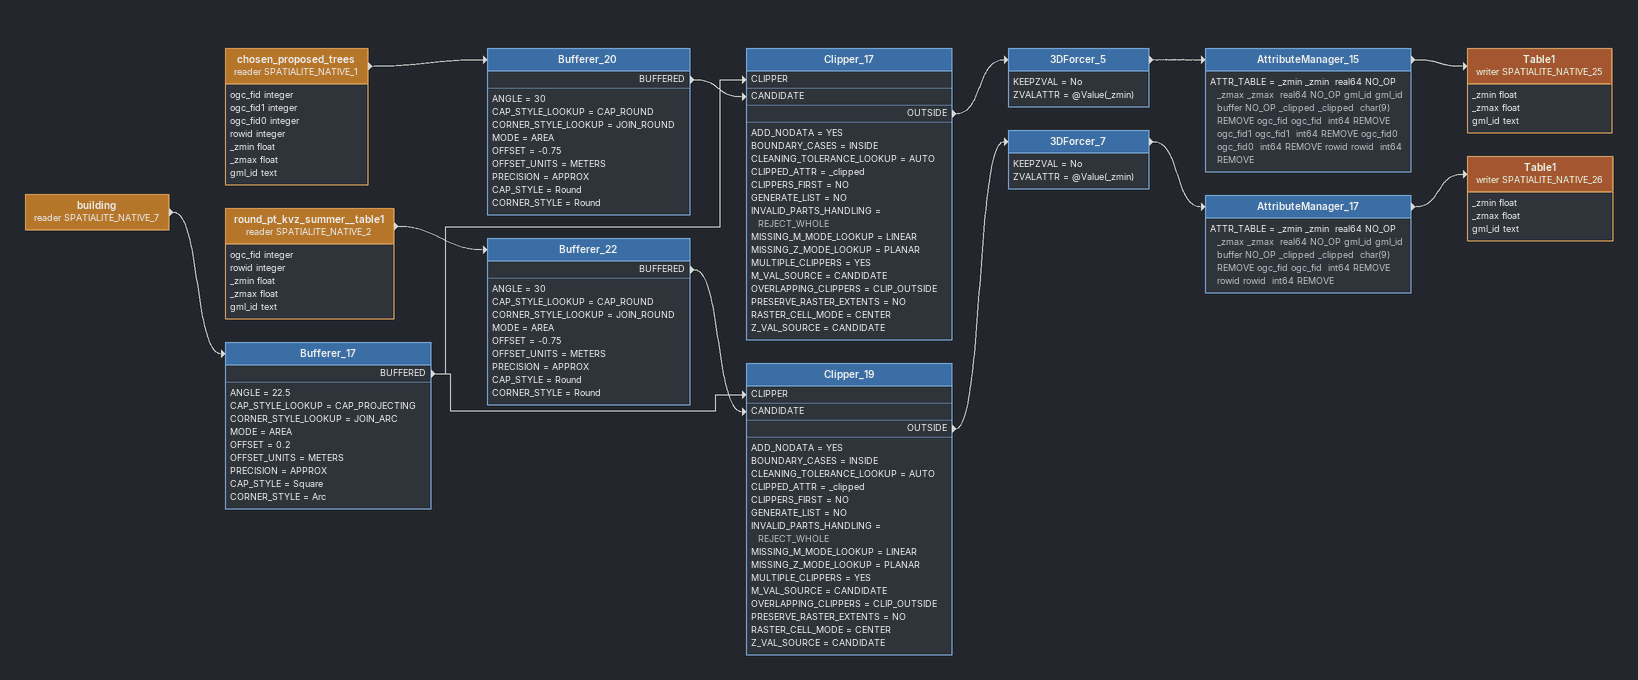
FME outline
building (reader SPATIALITE_NATIVE_7)
    -> Bufferer_17
Bufferer_17
    ANGLE = 22.5
    CAP_STYLE_LOOKUP = CAP_PROJECTING
    CORNER_STYLE_LOOKUP = JOIN_ARC
    MODE = AREA
    OFFSET = 0.2
    OFFSET_UNITS = METERS
    PRECISION = APPROX
    CAP_STYLE = Square
    CORNER_STYLE = Arc
    BUFFERED -> Clipper_17 [CLIPPER]
    BUFFERED -> Clipper_19 [CLIPPER]
round_pt_kvz_summer__table1 (reader SPATIALITE_NATIVE_2)
    attributes: ogc_fid integer, rowid integer, _zmin float, _zmax float, gml_id text
    -> Bufferer_22
Bufferer_22
    ANGLE = 30
    CAP_STYLE_LOOKUP = CAP_ROUND
    CORNER_STYLE_LOOKUP = JOIN_ROUND
    MODE = AREA
    OFFSET = -0.75
    OFFSET_UNITS = METERS
    PRECISION = APPROX
    CAP_STYLE = Round
    CORNER_STYLE = Round
    BUFFERED -> Clipper_19 [CANDIDATE]
Clipper_19
    ADD_NODATA = YES
    BOUNDARY_CASES = INSIDE
    CLEANING_TOLERANCE_LOOKUP = AUTO
    CLIPPED_ATTR = _clipped
    CLIPPERS_FIRST = NO
    GENERATE_LIST = NO
    INVALID_PARTS_HANDLING = REJECT_WHOLE
    MISSING_M_MODE_LOOKUP = LINEAR
    MISSING_Z_MODE_LOOKUP = PLANAR
    MULTIPLE_CLIPPERS = YES
    M_VAL_SOURCE = CANDIDATE
    OVERLAPPING_CLIPPERS = CLIP_OUTSIDE
    PRESERVE_RASTER_EXTENTS = NO
    RASTER_CELL_MODE = CENTER
    Z_VAL_SOURCE = CANDIDATE
    OUTSIDE -> 3DForcer_7
3DForcer_7
    KEEPZVAL = No
    ZVALATTR = @Value(_zmin)
    -> AttributeManager_17
AttributeManager_17
    ATTR_TABLE = _zmin _zmin  real64 NO_OP _zmax _zmax  real64 NO_OP gml_id gml_id  buffer NO_OP _clipped _clipped  char(9) REMOVE ogc_fid ogc_fid  int64 REMOVE rowid rowid  int64 REMOVE
    -> Table1 (writer SPATIALITE_NATIVE_26)
Table1 (writer SPATIALITE_NATIVE_26)
    attributes: _zmin float, _zmax float, gml_id text
chosen_proposed_trees (reader SPATIALITE_NATIVE_1)
    attributes: ogc_fid integer, ogc_fid1 integer, ogc_fid0 integer, rowid integer, _zmin float, _zmax float, gml_id text
    -> Bufferer_20
Bufferer_20
    ANGLE = 30
    CAP_STYLE_LOOKUP = CAP_ROUND
    CORNER_STYLE_LOOKUP = JOIN_ROUND
    MODE = AREA
    OFFSET = -0.75
    OFFSET_UNITS = METERS
    PRECISION = APPROX
    CAP_STYLE = Round
    CORNER_STYLE = Round
    BUFFERED -> Clipper_17 [CANDIDATE]
Clipper_17
    ADD_NODATA = YES
    BOUNDARY_CASES = INSIDE
    CLEANING_TOLERANCE_LOOKUP = AUTO
    CLIPPED_ATTR = _clipped
    CLIPPERS_FIRST = NO
    GENERATE_LIST = NO
    INVALID_PARTS_HANDLING = REJECT_WHOLE
    MISSING_M_MODE_LOOKUP = LINEAR
    MISSING_Z_MODE_LOOKUP = PLANAR
    MULTIPLE_CLIPPERS = YES
    M_VAL_SOURCE = CANDIDATE
    OVERLAPPING_CLIPPERS = CLIP_OUTSIDE
    PRESERVE_RASTER_EXTENTS = NO
    RASTER_CELL_MODE = CENTER
    Z_VAL_SOURCE = CANDIDATE
    OUTSIDE -> 3DForcer_5
3DForcer_5
    KEEPZVAL = No
    ZVALATTR = @Value(_zmin)
    -> AttributeManager_15
AttributeManager_15
    ATTR_TABLE = _zmin _zmin  real64 NO_OP _zmax _zmax  real64 NO_OP gml_id gml_id  buffer NO_OP _clipped _clipped  char(9) REMOVE ogc_fid ogc_fid  int64 REMOVE ogc_fid1 ogc_fid1  int64 REMOVE ogc_fid0 ogc_fid0  int64 REMOVE rowid rowid  int64 REMOVE
    -> Table1 (writer SPATIALITE_NATIVE_25)
Table1 (writer SPATIALITE_NATIVE_25)
    attributes: _zmin float, _zmax float, gml_id text
